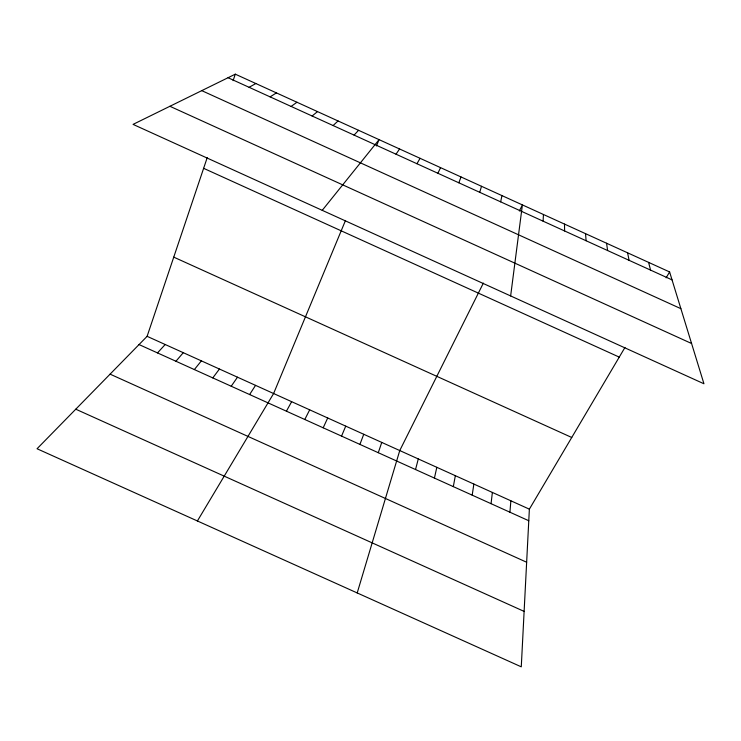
<?xml version="1.0" encoding="UTF-8"?>
<svg xmlns="http://www.w3.org/2000/svg" width="741" height="741" viewBox="0 0 741 741"><rect width="100%" height="100%" fill="white"/><g stroke="black" fill="none" stroke-linecap="round" stroke-linejoin="round"><path stroke-width="1.11" d="M624.969 347.446L529.37 509.16L521.275 666.835L37.05 448.75L147.107 336.331L207.221 157.638M543.088 221.161L543.449 214.501M509.919 512.207L510.873 500.805M491.061 503.676L492.376 492.432M510.642 295.946L522.396 204.914L519.358 211M472.193 495.155L473.86 484.068M453.316 486.615L455.345 475.694M500.657 201.839L501.944 195.596M434.43 478.084L436.82 467.321M415.534 469.544L418.295 458.938M479.751 192.317L481.493 186.287M357.208 592.939L399.751 450.565L483.354 283.108M233.109 80.667L235.295 74.165L669.605 271.947L703.95 383.773L133.056 124.386L235.295 74.165M378.28 452.705L381.754 442.423M359.922 444.405L363.748 434.282M458.827 182.795L461.022 176.96M345.491 220.466L273.605 393.527L197.402 520.969M376.456 145.94L379.068 139.641L322.233 210.342M341.555 436.106L345.732 426.14M323.187 427.798L327.707 417.989M437.894 173.264L440.552 167.642M304.801 419.489L309.682 409.838M286.415 411.181L291.648 401.687M416.951 163.733L420.064 158.315M666.122 277.829L669.605 271.947M249.615 394.545L255.552 385.366M396.009 154.193L399.575 148.978M231.211 386.228L237.5 377.197M212.787 377.901L219.438 369.037M194.364 369.574L201.367 360.867M175.932 361.247L183.286 352.688M157.49 352.911L165.206 344.509M354.078 135.103L358.561 130.305M333.098 125.544L338.035 120.959M312.109 115.994L317.509 111.604M291.111 106.426L296.965 102.249M270.104 96.867L276.421 92.894M249.087 87.299L255.858 83.529M75.767 409.199L524.119 611.399M173.746 257.136L571.746 437.477M147.107 336.331L529.37 509.16M139.049 344.574L528.768 520.728M110.094 374.149L526.638 562.234M201.756 90.643L680.877 308.673M169.902 106.287L691.585 343.509M203.627 168.327L619.254 357.116M228.061 77.722L672.031 279.876M648.597 262.388L650.57 270.104M627.59 252.82L629.09 260.323M606.573 243.243L607.611 250.541M585.538 233.665L586.112 240.751M564.503 224.088L564.605 230.96"/></g></svg>
